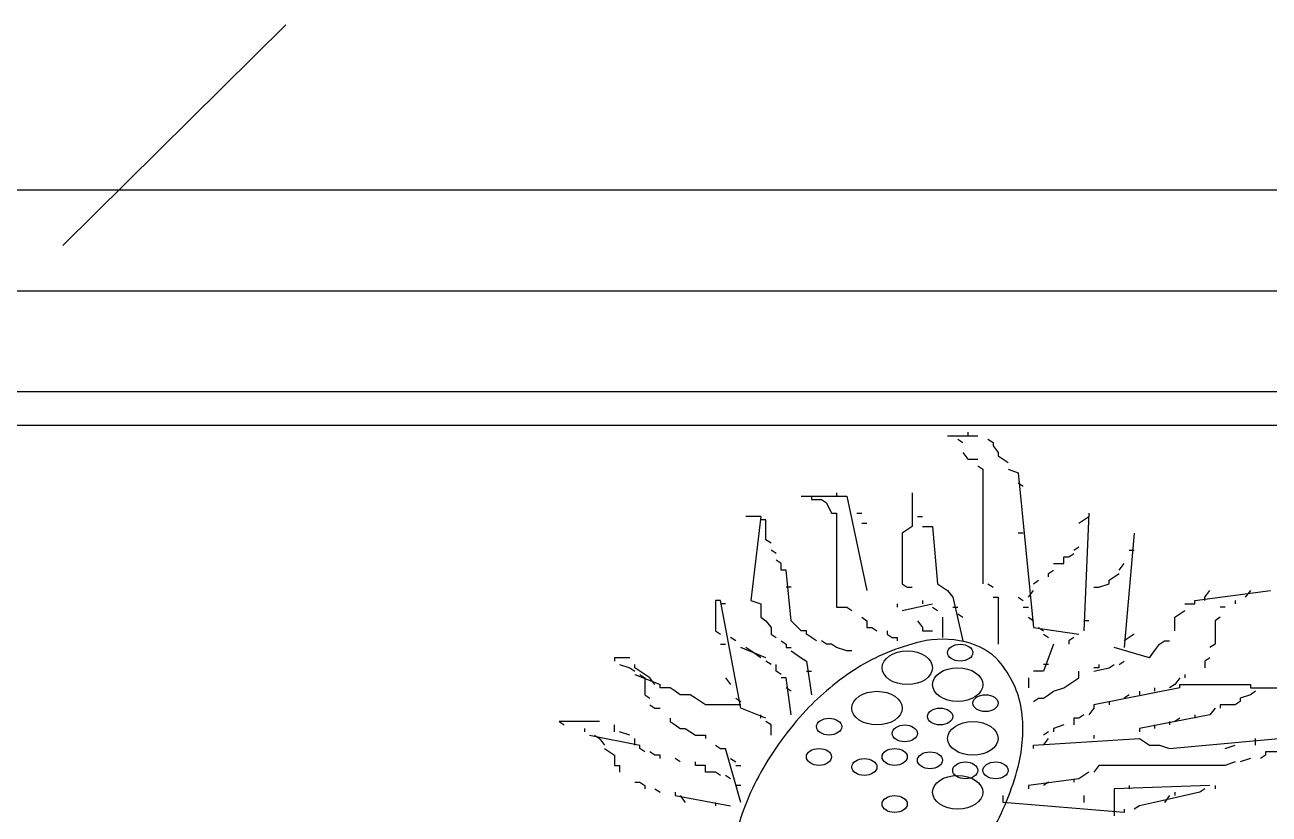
# Model space of a CAD drawing. Header units: inches. Extents: x 6.7 to 49.2, y 11 to 35.8.
# Drawn here: x 33.211 to 33.507, y 13.2561 to 13.4438 of the extents above; entities that cross this region are included whole.
import ezdxf

# ---------------------------------------------------------------- set-up
doc = ezdxf.new("R2010")
doc.units = ezdxf.units.IN
doc.header["$MEASUREMENT"] = 0
doc.layers.add('02', color=2, linetype='Continuous')
doc.layers.add('4', color=4, linetype='Continuous')

msp = doc.modelspace()

# ---------------------------------------------------------------- linework, layer by layer
at = {"layer": '02'}
for p, q in [((33.27307, 13.44382), (33.22007, 13.39135)), ((33.7461, 13.38053), (33.1221, 13.38053)), ((33.7221, 13.35653), (33.1461, 13.35653)), ((33.7101, 13.34853), (33.1581, 13.34853)), ((33.4305, 13.34613), (33.4377, 13.34613)), ((33.4353, 13.34693), (33.4353, 13.34613)), ((33.4329, 13.34533), (33.4341, 13.34453)), ((33.4401, 13.34533), (33.4413, 13.34453)), ((33.4413, 13.34453), (33.4413, 13.34373)), ((33.4413, 13.34373), (33.4425, 13.34213)), ((33.4341, 13.34213), (33.4353, 13.34053)), ((33.4353, 13.34053), (33.4377, 13.34053)), ((33.4425, 13.34213), (33.4425, 13.34133)), ((33.4425, 13.34133), (33.4437, 13.34053)), ((33.4437, 13.34053), (33.4449, 13.33973)), ((33.4377, 13.33893), (33.4389, 13.33813)), ((33.4389, 13.33813), (33.4389, 13.31093)), ((33.4449, 13.33813), (33.4473, 13.33733)), ((33.4473, 13.33733), (33.4509, 13.30053)), ((33.4473, 13.33493), (33.4485, 13.33413)), ((33.3957, 13.33173), (33.4065, 13.33173)), ((33.3981, 13.33173), (33.3981, 13.33093)), ((33.4041, 13.33253), (33.4041, 13.33173)), ((33.4065, 13.33173), (33.4113, 13.30933)), ((33.4221, 13.33253), (33.4221, 13.32453)), ((33.3981, 13.33093), (33.4005, 13.33093)), ((33.4005, 13.33093), (33.4017, 13.33013)), ((33.4017, 13.33013), (33.4029, 13.32773)), ((33.3861, 13.32693), (33.3825, 13.32693)), ((33.3861, 13.32693), (33.3837, 13.30693)), ((33.3873, 13.32613), (33.3861, 13.32613)), ((33.3873, 13.32133), (33.3873, 13.32613)), ((33.4029, 13.32773), (33.4041, 13.32773)), ((33.4041, 13.32773), (33.4041, 13.30533)), ((33.4089, 13.32773), (33.4101, 13.32773)), ((33.4101, 13.32533), (33.4113, 13.32533)), ((33.4233, 13.32693), (33.4245, 13.32693)), ((33.4617, 13.32533), (33.4629, 13.32613)), ((33.4641, 13.32773), (33.4629, 13.29973)), ((33.4629, 13.32613), (33.4641, 13.32693)), ((33.4209, 13.32373), (33.4197, 13.32293)), ((33.4197, 13.32293), (33.4197, 13.31093)), ((33.4221, 13.32453), (33.4209, 13.32373)), ((33.4245, 13.32453), (33.4269, 13.32453)), ((33.4269, 13.32453), (33.4281, 13.31093)), ((33.4485, 13.32293), (33.4473, 13.32293)), ((33.4749, 13.32293), (33.4725, 13.29573)), ((33.3885, 13.32053), (33.3873, 13.32133)), ((33.4605, 13.31893), (33.4617, 13.31973)), ((33.3897, 13.31813), (33.3885, 13.31893)), ((33.3909, 13.31573), (33.3897, 13.31653)), ((33.4581, 13.31733), (33.4593, 13.31733)), ((33.4581, 13.31573), (33.4581, 13.31733)), ((33.4593, 13.31733), (33.4605, 13.31813)), ((33.4737, 13.31893), (33.4749, 13.31893)), ((33.3909, 13.31413), (33.3909, 13.31573)), ((33.3921, 13.31413), (33.3909, 13.31413)), ((33.3933, 13.30213), (33.3921, 13.31413)), ((33.4545, 13.31333), (33.4557, 13.31413)), ((33.4557, 13.31573), (33.4581, 13.31573)), ((33.4713, 13.31413), (33.4725, 13.31573)), ((33.4197, 13.31093), (33.4209, 13.31013)), ((33.4281, 13.31093), (33.4293, 13.31013)), ((33.4401, 13.31093), (33.4413, 13.31013)), ((33.4509, 13.31093), (33.4521, 13.31173)), ((33.4545, 13.31253), (33.4545, 13.31333)), ((33.4665, 13.31013), (33.4689, 13.31093)), ((33.4689, 13.31173), (33.4701, 13.31253)), ((33.4689, 13.31093), (33.4689, 13.31173)), ((33.4701, 13.31253), (33.4713, 13.31333)), ((33.3933, 13.31013), (33.3921, 13.31013)), ((33.4209, 13.31013), (33.4221, 13.31013)), ((33.4293, 13.31013), (33.4305, 13.30933)), ((33.4305, 13.30933), (33.4317, 13.30773)), ((33.4317, 13.30773), (33.4341, 13.29733)), ((33.4413, 13.30773), (33.4425, 13.30773)), ((33.4425, 13.30773), (33.4425, 13.29653)), ((33.4473, 13.30773), (33.4485, 13.30693)), ((33.4497, 13.30773), (33.4509, 13.30933)), ((33.4653, 13.31013), (33.4665, 13.31013)), ((33.4893, 13.30693), (33.5073, 13.30933)), ((33.4917, 13.30773), (33.4929, 13.30933)), ((33.4917, 13.30693), (33.4917, 13.30773)), ((33.5025, 13.30933), (33.5013, 13.30773)), ((33.3753, 13.30693), (33.3753, 13.29973)), ((33.3765, 13.30693), (33.3753, 13.30693)), ((33.3813, 13.28133), (33.3765, 13.30693)), ((33.3777, 13.30613), (33.3765, 13.30613)), ((33.3837, 13.30693), (33.3861, 13.30613)), ((33.3861, 13.30613), (33.3861, 13.30293)), ((33.4041, 13.30533), (33.4065, 13.30533)), ((33.4065, 13.30533), (33.4077, 13.30453)), ((33.4185, 13.30613), (33.4185, 13.30533)), ((33.4197, 13.30453), (33.4269, 13.30613)), ((33.4245, 13.30693), (33.4245, 13.30613)), ((33.4269, 13.30533), (33.4281, 13.30453)), ((33.4317, 13.30533), (33.4329, 13.30533)), ((33.4485, 13.30533), (33.4497, 13.30533)), ((33.4857, 13.30373), (33.4869, 13.30453)), ((33.4869, 13.30613), (33.4893, 13.30613)), ((33.4893, 13.30613), (33.4893, 13.30693)), ((33.4965, 13.30533), (33.4953, 13.30533)), ((33.4989, 13.30693), (33.4989, 13.30613)), ((33.3861, 13.30293), (33.3873, 13.30213)), ((33.3873, 13.30213), (33.3885, 13.30053)), ((33.3957, 13.29973), (33.3933, 13.30213)), ((33.4101, 13.30293), (33.4113, 13.30213)), ((33.4113, 13.30213), (33.4113, 13.30053)), ((33.4233, 13.30213), (33.4245, 13.30053)), ((33.4293, 13.30293), (33.4293, 13.29813)), ((33.4329, 13.30373), (33.4341, 13.30293)), ((33.4497, 13.30293), (33.4509, 13.30213)), ((33.4641, 13.30213), (33.4629, 13.30213)), ((33.4845, 13.30293), (33.4857, 13.30373)), ((33.4845, 13.29973), (33.4845, 13.30293)), ((33.4953, 13.30293), (33.4941, 13.30213)), ((33.4941, 13.30213), (33.4941, 13.29653)), ((33.3753, 13.29973), (33.3765, 13.29893)), ((33.3885, 13.30053), (33.3885, 13.29893)), ((33.3885, 13.29893), (33.3897, 13.29813)), ((33.3969, 13.29973), (33.3957, 13.29973)), ((33.3969, 13.29893), (33.3969, 13.29973)), ((33.3993, 13.29733), (33.3969, 13.29893)), ((33.4113, 13.30053), (33.4125, 13.30053)), ((33.4125, 13.30053), (33.4137, 13.29973)), ((33.4161, 13.29973), (33.4161, 13.29893)), ((33.4161, 13.29893), (33.4173, 13.29813)), ((33.4245, 13.30053), (33.4245, 13.29973)), ((33.4245, 13.29973), (33.4269, 13.29973)), ((33.4509, 13.30053), (33.4617, 13.29893)), ((33.4521, 13.30053), (33.4533, 13.29973)), ((33.4533, 13.29893), (33.4545, 13.29813)), ((33.4749, 13.29893), (33.4737, 13.29813)), ((33.3765, 13.29653), (33.3777, 13.29653)), ((33.3801, 13.29733), (33.3789, 13.29813)), ((33.3873, 13.29333), (33.3813, 13.29573)), ((33.3837, 13.29493), (33.3825, 13.29573)), ((33.3909, 13.29733), (33.3921, 13.29653)), ((33.3921, 13.29653), (33.3921, 13.29573)), ((33.3921, 13.29573), (33.3933, 13.29573)), ((33.4017, 13.29653), (33.4005, 13.29733)), ((33.4029, 13.29653), (33.4017, 13.29653)), ((33.4041, 13.29573), (33.4029, 13.29653)), ((33.4065, 13.29493), (33.4041, 13.29573)), ((33.4173, 13.29813), (33.4185, 13.29813)), ((33.4185, 13.29813), (33.4185, 13.29733)), ((33.4557, 13.29653), (33.4533, 13.29013)), ((33.4605, 13.29813), (33.4593, 13.29733)), ((33.4593, 13.29733), (33.4593, 13.29653)), ((33.4785, 13.29333), (33.4701, 13.29573)), ((33.4737, 13.29813), (33.4725, 13.29733)), ((33.4797, 13.29493), (33.4809, 13.29653)), ((33.4809, 13.29653), (33.4821, 13.29733)), ((33.4821, 13.29733), (33.4833, 13.29733)), ((33.4941, 13.29653), (33.4929, 13.29573)), ((33.3549, 13.29333), (33.3513, 13.29333)), ((33.3513, 13.29333), (33.3513, 13.29253)), ((33.3861, 13.29333), (33.3837, 13.29493)), ((33.3933, 13.29493), (33.3957, 13.29333)), ((33.3957, 13.29333), (33.3969, 13.29253)), ((33.4077, 13.29493), (33.4065, 13.29493)), ((33.4785, 13.29333), (33.4797, 13.29493)), ((33.4929, 13.29333), (33.4917, 13.29253)), ((33.3525, 13.29173), (33.3549, 13.29093)), ((33.3549, 13.29093), (33.3561, 13.29013)), ((33.3561, 13.29093), (33.3561, 13.29173)), ((33.3573, 13.29013), (33.3561, 13.29093)), ((33.3585, 13.28933), (33.3573, 13.29013)), ((33.3885, 13.29173), (33.3873, 13.29253)), ((33.3897, 13.29013), (33.3897, 13.29173)), ((33.3909, 13.28933), (33.3897, 13.29013)), ((33.3969, 13.29253), (33.3981, 13.28453)), ((33.3969, 13.29013), (33.3981, 13.29013)), ((33.4533, 13.29013), (33.4509, 13.29013)), ((33.4545, 13.29173), (33.4533, 13.29173)), ((33.4617, 13.28853), (33.4617, 13.29013)), ((33.4653, 13.29013), (33.4689, 13.29093)), ((33.4665, 13.29093), (33.4653, 13.29093)), ((33.4665, 13.29173), (33.4665, 13.29093)), ((33.4689, 13.29093), (33.4701, 13.29173)), ((33.4713, 13.29173), (33.4725, 13.29253)), ((33.4917, 13.29253), (33.4917, 13.29093)), ((33.3561, 13.28933), (33.3621, 13.28693)), ((33.3573, 13.28933), (33.3585, 13.28853)), ((33.3597, 13.28853), (33.3585, 13.28933)), ((33.3585, 13.28853), (33.3585, 13.28453)), ((33.3609, 13.28693), (33.3597, 13.28853)), ((33.3621, 13.28613), (33.3621, 13.28693)), ((33.3777, 13.28853), (33.3789, 13.28693)), ((33.3921, 13.28853), (33.3909, 13.28853)), ((33.3933, 13.27973), (33.3921, 13.28853)), ((33.4497, 13.28853), (33.4497, 13.28613)), ((33.4581, 13.28613), (33.4593, 13.28693)), ((33.4593, 13.28693), (33.4617, 13.28853)), ((33.4845, 13.28693), (33.4833, 13.28613)), ((33.4857, 13.28853), (33.4845, 13.28693)), ((33.4857, 13.28693), (33.5025, 13.28693)), ((33.4857, 13.28613), (33.4857, 13.28693)), ((33.4869, 13.28933), (33.4869, 13.28853)), ((33.5025, 13.28693), (33.5025, 13.28613)), ((33.3585, 13.28453), (33.3597, 13.28373)), ((33.3645, 13.28613), (33.3621, 13.28613)), ((33.3657, 13.28533), (33.3645, 13.28613)), ((33.3669, 13.28453), (33.3657, 13.28533)), ((33.3693, 13.28453), (33.3669, 13.28453)), ((33.3705, 13.28373), (33.3693, 13.28453)), ((33.3933, 13.28533), (33.3921, 13.28613)), ((33.4533, 13.28373), (33.4545, 13.28453)), ((33.4545, 13.28453), (33.4557, 13.28533)), ((33.4557, 13.28533), (33.4581, 13.28613)), ((33.4857, 13.28613), (33.4653, 13.28213)), ((33.4737, 13.28453), (33.4725, 13.28373)), ((33.4761, 13.28533), (33.4761, 13.28453)), ((33.4797, 13.28613), (33.4797, 13.28533)), ((33.5025, 13.28453), (33.5001, 13.28373)), ((33.5025, 13.28613), (33.5217, 13.28613)), ((33.5037, 13.28533), (33.5025, 13.28453)), ((33.3597, 13.28213), (33.3609, 13.28133)), ((33.3609, 13.28133), (33.3621, 13.28133)), ((33.3717, 13.28293), (33.3705, 13.28373)), ((33.3729, 13.28213), (33.3717, 13.28293)), ((33.3813, 13.28213), (33.3729, 13.28213)), ((33.3801, 13.28373), (33.3813, 13.28293)), ((33.3873, 13.27893), (33.3813, 13.28133)), ((33.4509, 13.28293), (33.4521, 13.28373)), ((33.4521, 13.28373), (33.4533, 13.28373)), ((33.4653, 13.28133), (33.4641, 13.27973)), ((33.4653, 13.28213), (33.4653, 13.28133)), ((33.4689, 13.28293), (33.4689, 13.28213)), ((33.4941, 13.28133), (33.4929, 13.27973)), ((33.4953, 13.28213), (33.4953, 13.28133)), ((33.4989, 13.28213), (33.4953, 13.28213)), ((33.5001, 13.28293), (33.4989, 13.28213)), ((33.5001, 13.28373), (33.5001, 13.28293)), ((33.3381, 13.27813), (33.3393, 13.27733)), ((33.3477, 13.27813), (33.3381, 13.27813)), ((33.3645, 13.27893), (33.3645, 13.27813)), ((33.3645, 13.27813), (33.3657, 13.27733)), ((33.3861, 13.27893), (33.3861, 13.27973)), ((33.3885, 13.27733), (33.3873, 13.27813)), ((33.4605, 13.27893), (33.4605, 13.27733)), ((33.4617, 13.27893), (33.4605, 13.27893)), ((33.4629, 13.27973), (33.4617, 13.27893)), ((33.4929, 13.27973), (33.4761, 13.27653)), ((33.4833, 13.27813), (33.4833, 13.27733)), ((33.4857, 13.27893), (33.4845, 13.27813)), ((33.4893, 13.27973), (33.4893, 13.27893)), ((33.3441, 13.27653), (33.3441, 13.27573)), ((33.3453, 13.27493), (33.3573, 13.27253)), ((33.3465, 13.27493), (33.3477, 13.27413)), ((33.3513, 13.27573), (33.3513, 13.27733)), ((33.3549, 13.27493), (33.3525, 13.27573)), ((33.3657, 13.27733), (33.3669, 13.27653)), ((33.3669, 13.27653), (33.3681, 13.27653)), ((33.3681, 13.27653), (33.3705, 13.27493)), ((33.3705, 13.27493), (33.3729, 13.27493)), ((33.3729, 13.27493), (33.3729, 13.27413)), ((33.3885, 13.27493), (33.3885, 13.27733)), ((33.4545, 13.27573), (33.4533, 13.27493)), ((33.4581, 13.27733), (33.4557, 13.27653)), ((33.4557, 13.27653), (33.4557, 13.27573)), ((33.4653, 13.27493), (33.4653, 13.27413)), ((33.4761, 13.27653), (33.4761, 13.27573)), ((33.4797, 13.27733), (33.4797, 13.27653)), ((33.4833, 13.27173), (33.5181, 13.27493)), ((33.3477, 13.27413), (33.3489, 13.27253)), ((33.3561, 13.27253), (33.3561, 13.27413)), ((33.3573, 13.27173), (33.3573, 13.27253)), ((33.3753, 13.27253), (33.3765, 13.27173)), ((33.4509, 13.27253), (33.4761, 13.27413)), ((33.4509, 13.27173), (33.4509, 13.27253)), ((33.4533, 13.27253), (33.4545, 13.27413)), ((33.4761, 13.27413), (33.4785, 13.27253)), ((33.4785, 13.27253), (33.4809, 13.27253)), ((33.4809, 13.27253), (33.4833, 13.27173)), ((33.4965, 13.27173), (33.4989, 13.27253)), ((33.5037, 13.27253), (33.5037, 13.27413)), ((33.3489, 13.27173), (33.3501, 13.27093)), ((33.3501, 13.27093), (33.3513, 13.27013)), ((33.3513, 13.27013), (33.3513, 13.26773)), ((33.3585, 13.27093), (33.3573, 13.27173)), ((33.3609, 13.27013), (33.3597, 13.27093)), ((33.3621, 13.27013), (33.3609, 13.27013)), ((33.3621, 13.26933), (33.3621, 13.27013)), ((33.3669, 13.26853), (33.3657, 13.26933)), ((33.3765, 13.27173), (33.3777, 13.27173)), ((33.3813, 13.25893), (33.3777, 13.27173)), ((33.3789, 13.26933), (33.3801, 13.26853)), ((33.5025, 13.26933), (33.5001, 13.26853)), ((33.5061, 13.27013), (33.5049, 13.26933)), ((33.5097, 13.27093), (33.5061, 13.27093)), ((33.5061, 13.27093), (33.5061, 13.27013)), ((33.3513, 13.26773), (33.3525, 13.26773)), ((33.3525, 13.26773), (33.3525, 13.26613)), ((33.3705, 13.26773), (33.3705, 13.26853)), ((33.3729, 13.26773), (33.3705, 13.26773)), ((33.3729, 13.26613), (33.3729, 13.26773)), ((33.3753, 13.26613), (33.3729, 13.26613)), ((33.3765, 13.26533), (33.3753, 13.26613)), ((33.3801, 13.26773), (33.3813, 13.26773)), ((33.4641, 13.26613), (33.4629, 13.26533)), ((33.4665, 13.26773), (33.4653, 13.26613)), ((33.4965, 13.26773), (33.4665, 13.26773)), ((33.4989, 13.26853), (33.4965, 13.26773)), ((33.3561, 13.26373), (33.3573, 13.26373)), ((33.3573, 13.26373), (33.3585, 13.26293)), ((33.3789, 13.26453), (33.3777, 13.26533)), ((33.4617, 13.26453), (33.4497, 13.26293)), ((33.4545, 13.26373), (33.4533, 13.26293)), ((33.4605, 13.26453), (33.4605, 13.26373)), ((33.4629, 13.26533), (33.4617, 13.26453)), ((33.3585, 13.26293), (33.3585, 13.26213)), ((33.3609, 13.26213), (33.3621, 13.26133)), ((33.3657, 13.26133), (33.3657, 13.26053)), ((33.3657, 13.26053), (33.3789, 13.25813)), ((33.3669, 13.26053), (33.3681, 13.25893)), ((33.3813, 13.26293), (33.3801, 13.26293)), ((33.4437, 13.25893), (33.4437, 13.26053)), ((33.4497, 13.26293), (33.4497, 13.26213)), ((33.4629, 13.26053), (33.4629, 13.25893)), ((33.4929, 13.26293), (33.4701, 13.26213)), ((33.4701, 13.26213), (33.4701, 13.25573)), ((33.4737, 13.26293), (33.4737, 13.26213)), ((33.4905, 13.26133), (33.4797, 13.25893)), ((33.4833, 13.26053), (33.4821, 13.25893)), ((33.4845, 13.26133), (33.4845, 13.26053)), ((33.4917, 13.26213), (33.4905, 13.26133)), ((33.4941, 13.26293), (33.4941, 13.26213)), ((33.3753, 13.25893), (33.3753, 13.25813)), ((33.4725, 13.25653), (33.4437, 13.25893)), ((33.4725, 13.25733), (33.4725, 13.25653)), ((33.4761, 13.25813), (33.4749, 13.25733)), ((33.4797, 13.25893), (33.4761, 13.25813))]:
    msp.add_line(p, q, dxfattribs=at)
for centre, major_axis, start_param, end_param in [((33.43897, 13.26996), (-0.04337, 0), -1.220167, -0.807336), ((33.42933, 13.28753), (0.0153, 0), 1.216799, 1.921426), ((33.42933, 13.28753), (0.0153, 0), 0.512172, 1.216799), ((33.46154, 13.25424), (0.07601, 0), 2.334257, 2.588473), ((33.40486, 13.27836), (-0.04337, 0), 3.240933, 3.653765), ((33.50206, 13.23756), (-0.12363, 0), -0.553119, -0.353997), ((33.37239, 13.2762), (0.07601, 0), -0.154875, 0.099341), ((33.50206, 13.23756), (-0.12363, 0), -0.353997, -0.154875), ((33.32534, 13.2811), (-0.12363, 0), 2.787595, 2.986717)]:
    msp.add_ellipse(centre, major_axis=major_axis, ratio=0.666667, start_param=start_param, end_param=end_param, dxfattribs=at)
for centre, major_axis in [((33.4335, 13.29453), (-0.003, 0)), ((33.4209, 13.29093), (-0.006, 0)), ((33.4329, 13.28693), (0.006, 0)), ((33.4137, 13.28133), (0.006, 0)), ((33.4395, 13.28253), (-0.003, 0)), ((33.4287, 13.27933), (0.003, 0)), ((33.4023, 13.27693), (0.003, 0)), ((33.4365, 13.27413), (0.006, 0)), ((33.4203, 13.27533), (0.003, 0)), ((33.3999, 13.26973), (-0.003, 0)), ((33.4107, 13.26733), (0.003, 0)), ((33.4179, 13.26973), (-0.003, 0)), ((33.4263, 13.26893), (0.003, 0)), ((33.4347, 13.26653), (0.003, 0)), ((33.4419, 13.26653), (0.003, 0)), ((33.4329, 13.26133), (0.006, 0)), ((33.4179, 13.25853), (-0.003, 0))]:
    msp.add_ellipse(centre, major_axis=major_axis, ratio=0.666667, dxfattribs=at)
at = {"layer": '4'}
msp.add_line((33.7701, 13.40453), (33.0981, 13.40453), dxfattribs=at)

doc.saveas('drawing.dxf')
